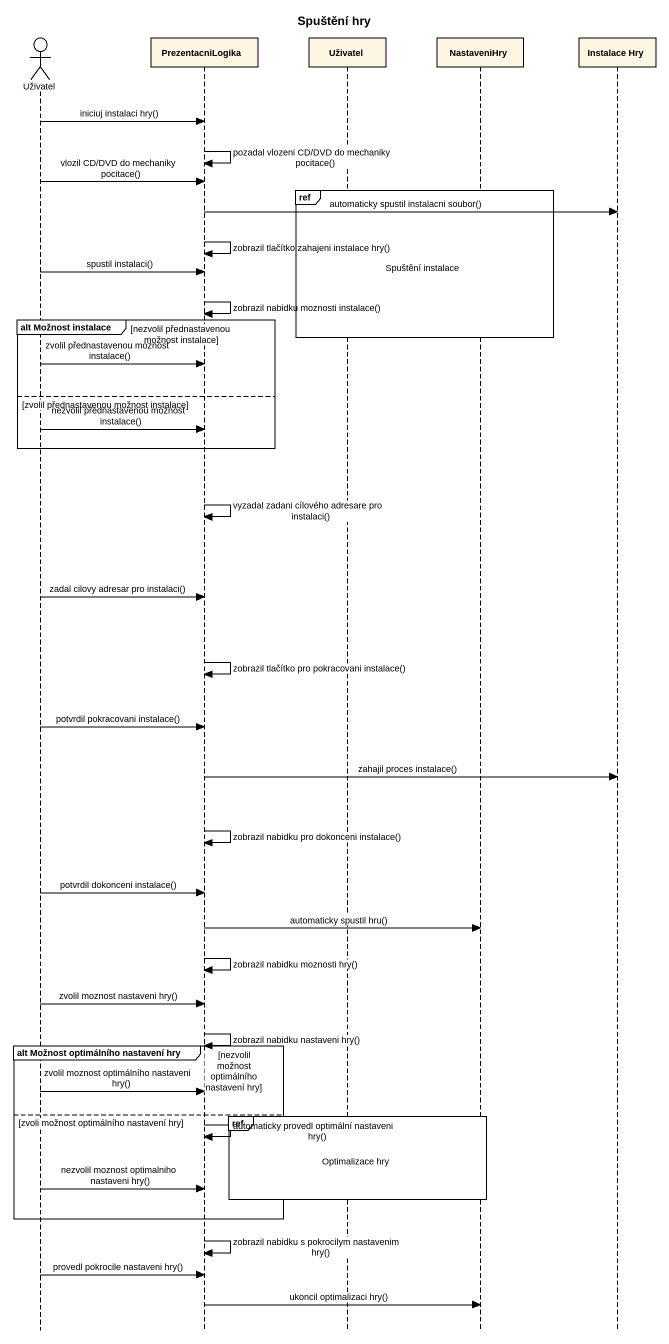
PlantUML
@startuml
title Spuštění hry
hide footbox
actor Uživatel
participant PrezentacniLogika
participant "Uživatel" as Uživatel_2
participant NastaveniHry
participant "Instalace Hry" as Instalace_Hry

Uživatel -> PrezentacniLogika : iniciuj instalaci hry()
PrezentacniLogika -> PrezentacniLogika : pozadal vlozeni CD/DVD do mechaniky pocitace()
Uživatel -> PrezentacniLogika : vlozil CD/DVD do mechaniky pocitace()
ref over Uživatel_2, NastaveniHry : Spuštění instalace
PrezentacniLogika -> Instalace_Hry : automaticky spustil instalacni soubor()
PrezentacniLogika -> PrezentacniLogika : zobrazil tlačítko zahajeni instalace hry()
Uživatel -> PrezentacniLogika : spustil instalaci()
PrezentacniLogika -> PrezentacniLogika : zobrazil nabidku moznosti instalace()
group alt Možnost instalace [nezvolil přednastavenou možnost instalace]
  Uživatel -> PrezentacniLogika : zvolil přednastavenou moznost instalace()
else zvolil přednastavenou možnost instalace
  Uživatel -> PrezentacniLogika : nezvolil přednastavenou moznost instalace()
end
PrezentacniLogika -> PrezentacniLogika : vyzadal zadani cílového adresare pro instalaci()
Uživatel -> PrezentacniLogika : zadal cilovy adresar pro instalaci()
PrezentacniLogika -> PrezentacniLogika : zobrazil tlačítko pro pokracovani instalace()
Uživatel -> PrezentacniLogika : potvrdil pokracovani instalace()
PrezentacniLogika -> Instalace_Hry : zahajil proces instalace()
PrezentacniLogika -> PrezentacniLogika : zobrazil nabidku pro dokonceni instalace()
Uživatel -> PrezentacniLogika : potvrdil dokonceni instalace()
PrezentacniLogika -> NastaveniHry : automaticky spustil hru()
PrezentacniLogika -> PrezentacniLogika : zobrazil nabidku moznosti hry()
Uživatel -> PrezentacniLogika : zvolil moznost nastaveni hry()
PrezentacniLogika -> PrezentacniLogika : zobrazil nabidku nastaveni hry()
group alt Možnost optimálního nastavení hry [nezvolil možnost optimálního nastavení hry]
  Uživatel -> PrezentacniLogika : zvolil moznost optimálního nastaveni hry()
else zvoli možnost optimálního nastavení hry
  ref over Uživatel_2, NastaveniHry : Optimalizace hry
  PrezentacniLogika -> PrezentacniLogika : automaticky provedl optimální nastaveni hry()
  Uživatel -> PrezentacniLogika : nezvolil moznost optimalniho nastaveni hry()
end
PrezentacniLogika -> PrezentacniLogika : zobrazil nabidku s pokrocilym nastavenim hry()
Uživatel -> PrezentacniLogika : provedl pokrocile nastaveni hry()
PrezentacniLogika -> NastaveniHry : ukoncil optimalizaci hry()
@enduml
